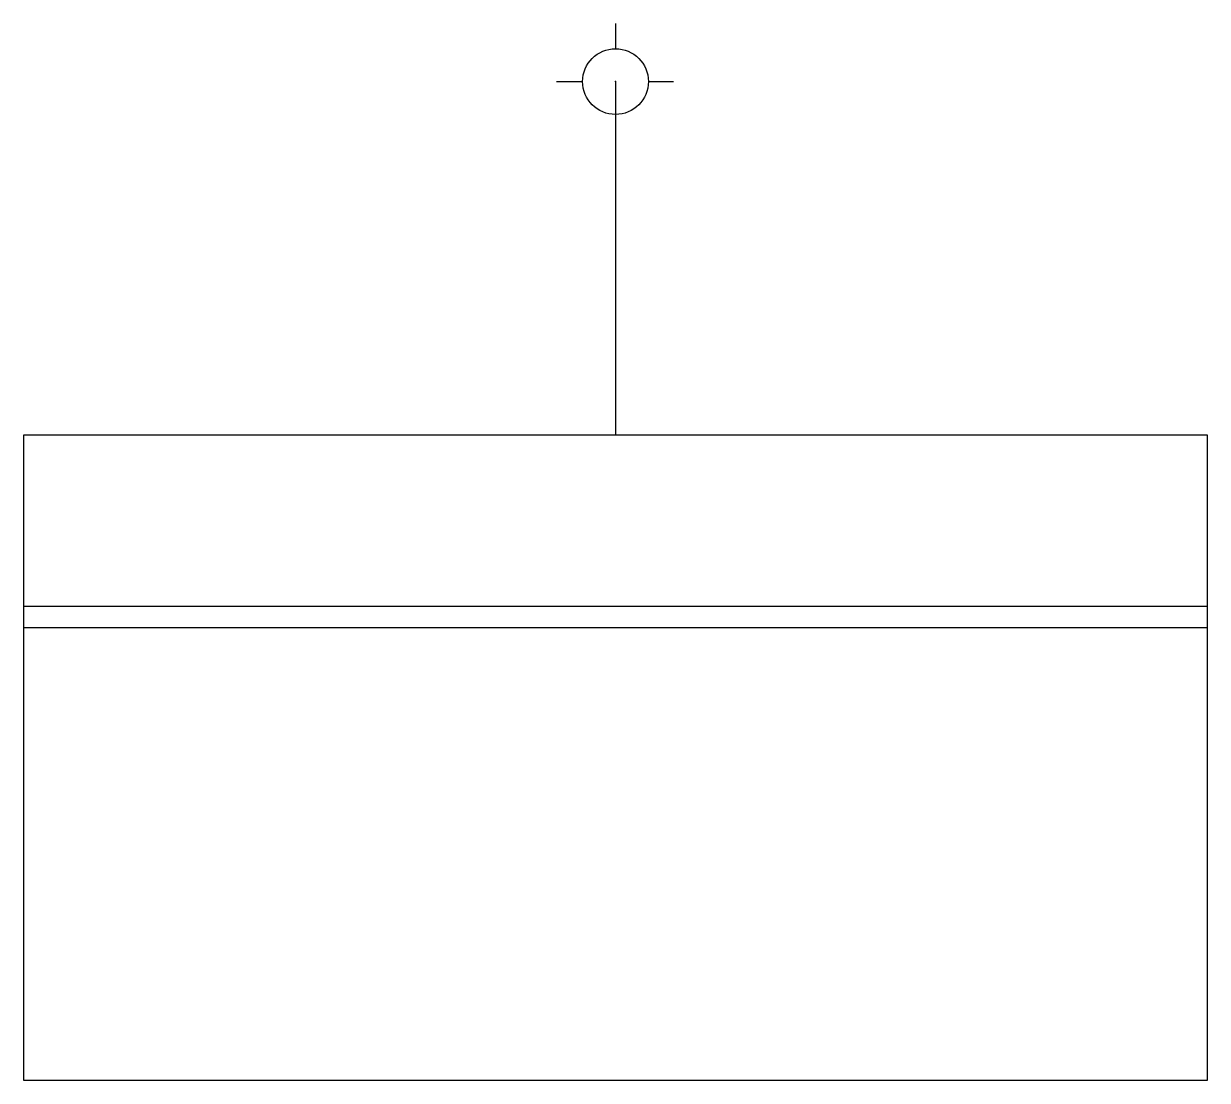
# Model space of a CAD drawing. Header units: metres. Extents: x -19.4 to 19.4, y -32.8 to 1.9.
import ezdxf

# ---------------------------------------------------------------- set-up
doc = ezdxf.new("R2010")
doc.units = ezdxf.units.M
doc.header["$MEASUREMENT"] = 0
doc.layers.add('BM', color=7, linetype='CONTINUOUS')

msp = doc.modelspace()

# ---------------------------------------------------------------- linework, layer by layer
at = {"layer": 'BM', "color": 73}
for p, q in [((0, 1.904), (0, 1.081)), ((-1.939, 0), (-1.081, 0)), ((1.081, 0), (1.911, 0)), ((0, -1.081), (0, -1.942))]:
    msp.add_line(p, q, dxfattribs=at)
at = {"layer": 'BM', "color": 3}
for points in [[(0, 0), (0, -11.609)], [(-19.445, -17.241), (19.445, -17.241)], [(-19.445, -17.945), (19.445, -17.945)]]:
    msp.add_lwpolyline(points, dxfattribs=at)
msp.add_lwpolyline([(-19.445, -11.609), (19.445, -11.609), (19.445, -32.821), (-19.445, -32.821)], close=True, dxfattribs=at)
at = {"layer": 'BM', "color": 73}
msp.add_circle((0, 0), 1.081, dxfattribs=at)
at = {"layer": 'BM', "color": 76}
msp.add_point((0, 0), dxfattribs=at)

doc.saveas('drawing.dxf')
